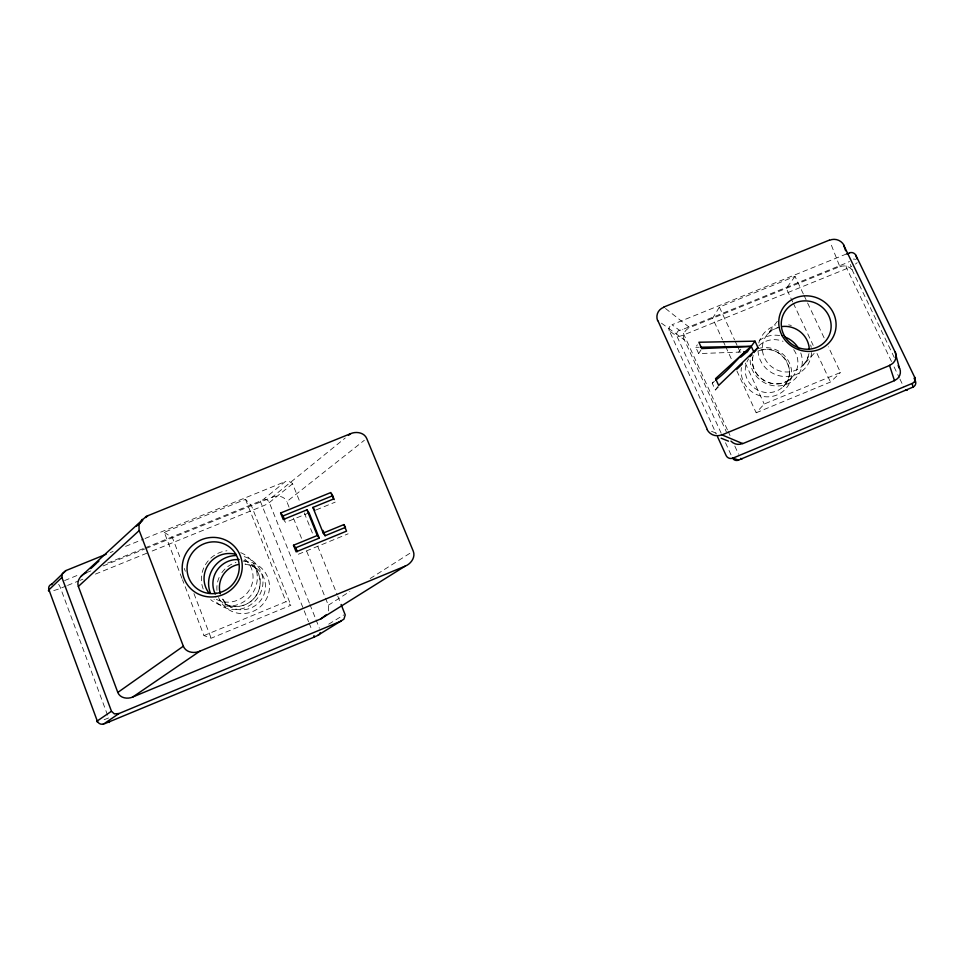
<?xml version="1.0" encoding="UTF-8"?>
<svg xmlns="http://www.w3.org/2000/svg" width="964" height="964" viewBox="0 0 964 964"><rect width="100%" height="100%" fill="white"/><g stroke="black" fill="none" stroke-linecap="round" stroke-linejoin="round"><path stroke-width="0.72" stroke-dasharray="4.82 3.62" d="M753.233 355.403C746.835 376.442 776.55 393.722 791.673 377.599L783.395 386.516C800.469 370.646 778.538 341.304 758.126 351.113A22.353 21.341 28.5 0 1 789.371 369.742A22.353 21.341 28.5 0 1 762.283 391.842A22.353 21.341 28.5 0 1 748.642 358.849M328.459 610.911L328.399 605.428L306.178 549.926M803.337 293.984L795.011 276.391L719.385 307.082L712.613 318.289L722.566 339.882M740.882 352.053L698.671 353.583L695.803 347.317L697.334 344.775M698.671 353.583L701.009 349.836M718.542 386.853L715.312 389.974L712.239 383.262L714.722 379.792M738.641 352.149L740.822 349.149M795.011 276.391L786.287 288.357L792.685 301.937M715.312 389.974L717.819 386.564M777.358 321.313L767.32 334.424L772.284 330.013L780.009 326.856M736.882 370.923L756.174 412.773L764.223 404.024L840.512 372.49L828.341 346.775M814.134 353.414L802.879 365.537L806.94 359.994L809.061 353.342A23.714 22.558 28.1 0 1 786.287 371.996A23.714 22.558 28.1 0 1 762.741 352.366A23.714 22.558 28.1 0 1 777.936 327.386M756.174 412.773L830.474 382.033L840.512 372.49M712.239 383.262L714.445 381.25M145.082 547.865L260.256 501.075A4.808 0.94 -21.3 0 0 263.606 499.28L285.26 481.602L288.453 481.084L292.393 483.374L299.84 501.81M146.07 548.468L272.149 497.243L345.245 437.993M292.586 483.783L269.317 502.557A9.616 1.844 -21.3 0 1 262.618 506.124L149.781 551.998M289.031 507.136L286.826 501.605L364.344 440.283M328.338 605.247L349.86 591.45M370.14 578.545L410.724 552.758M328.712 624.178L343.762 614.948M203.97 635.577L285.995 601.681L290.875 605.247L211.152 638.228L203.97 635.577L182.509 579.75M298.37 554.24L348.1 533.827M66.191 585.992L60.611 588.257A10.074 1.832 -19.8 0 1 52.201 590.86M67.576 585.425L78.723 580.894M80.12 580.328L82.904 579.195M95.448 574.098L148.384 552.565M309.046 512.812L285.633 522.368L284.031 520.476M316.252 509.872L335.231 502.124M110.33 552.565L113.101 551.432M125.597 546.371L143.648 539.045M145.034 538.49L285.26 481.602M846.525 253.942L672.016 324.735L679.319 330.206A4.675 0.892 -24.9 0 0 682.813 329.423L846.115 263.1A4.748 0.844 -26 0 0 849.465 261.437M181.967 578.364L164.254 532.309L245.495 499.34L251.423 505.654L290.875 605.247M64.6 580.557L79.867 574.351M107.619 563.084L143.696 548.42M86.374 572.712L93.315 569.893M103.04 565.952L144.672 549.034M272.149 497.243C277.162 495.026 284.513 496.062 286.826 501.605M695.803 347.317L698.792 347.257M711.504 431.282L717.047 433.583M164.254 532.309L172.435 537.755L180.509 558.686M661.437 323.169L684.368 339.834L726.434 432.005M665.509 308.492L689.682 327.603L839.801 266.618L830.112 241.928M260.256 501.075L308.576 621.756M894.279 357.536L852.803 271.294L850.417 264.437M891.507 361.512L846.862 268.57A4.567 1.675 68.6 0 1 846.115 263.1M894.086 366.91L899.267 377.683M899.918 379.033L903.798 387.118M803.988 295.346L824.485 338.653M793.336 303.286L813.182 345.377M817.026 353.523L830.474 382.033M719.385 307.082L734.544 339.846M735.171 341.208L737.062 345.305M737.701 346.678L740.858 353.499M745.268 363.054L764.223 404.024M723.193 341.232L725.061 345.281M725.675 346.63L731.905 360.126M727.398 429.811L684.006 334.785A4.615 1.133 68.2 0 1 682.813 329.423M728.025 431.161L730.495 436.596M734.833 446.091L738.557 454.237M721.168 433.21L677.017 336.364L669.353 330.833L716.312 434.005M725.518 442.753L731.736 456.394M304.299 512.908L313.228 535.104M317.686 546.202L337.207 594.752M337.762 596.138L340.557 603.078M293.466 518.174L302.31 540.262M309.36 603.054L269.317 502.557A4.76 4.013 48.8 0 0 263.606 499.28M309.914 604.452L315.481 618.406M316.035 619.804L319.373 628.179M309.131 623.142L311.902 630.107M245.495 499.34L285.995 601.681M184.269 568.447L185.341 571.242M193.945 593.571L211.152 638.228M107.546 715.131L60.611 588.257A4.796 1.048 67.2 0 0 58.659 584.353M108.583 717.951A10.23 0.976 -21.4 0 1 102.606 720.216M243.88 560.47A23.943 23.244 -39.5 0 1 255.797 596.186C249.158 605.886 235.071 609.61 224.72 603.777L230.95 607.103L225.468 602.898L221.744 597.572A23.317 22.654 -39.9 0 0 261.304 599.56A23.317 22.654 -39.9 0 0 244.977 564.061L251.785 565.687L257.725 569.314L252.243 565C261.292 572.471 262.726 586.859 255.773 596.21A23.943 23.244 -39.5 0 1 217.611 597.716M244.82 559.144A24.799 24.052 -39 0 1 248.423 591.474A24.799 24.052 -39 0 1 216.285 599.259M243.422 561.217A26.631 25.871 -40 0 1 269.317 583.654A26.631 25.871 -40 0 1 249.411 612.658A26.631 25.871 -40 0 1 218.575 597.439M216.936 590.39A26.631 25.871 -40 0 1 219.141 577.388M221.853 572.64A26.631 25.871 -40 0 1 235.987 562.422M244.205 556.626A27.534 26.727 -39.5 0 1 257.906 597.68A27.534 26.727 -39.5 0 1 214.008 599.427M240.735 552.649A28.318 27.462 -39 0 1 252.845 592.764A28.318 27.462 -39 0 1 210.706 599.644M203.199 589.028A28.318 27.462 -39 0 1 226.95 550.757M669.245 330.869A4.928 4.724 20.8 0 1 672.065 324.832M679.319 330.206A4.675 4.519 -47.1 0 0 677.017 336.364A9.363 1.747 -24.9 0 0 684.006 334.785L846.862 268.57A9.507 1.663 -26 0 0 851.694 266.305M857.189 262.654A9.507 1.663 -26 0 1 855.417 264.064M853.297 259.087A4.76 4.495 -26.5 0 1 855.622 259.461M684.163 339.906A9.869 9.459 22.5 0 1 689.754 327.796M793.709 349.679A22.931 21.859 28.3 0 1 780.479 383.443A22.931 21.859 28.3 0 1 752.764 357.608M758.813 345.847A22.931 21.859 28.3 0 1 783.033 341.328M757.957 348.667A25.534 24.377 28.5 0 1 791.275 368.814A25.534 24.377 28.5 0 1 766.741 396.843A25.534 24.377 28.5 0 1 741.412 367.573M800.759 352.932A26.365 25.124 28.3 0 1 780.093 385.841A26.365 25.124 28.3 0 1 750.161 358.355M759.222 340.654A26.365 25.124 28.3 0 1 780.009 335.617M811.531 352.583A27.088 25.775 28.1 0 1 784.937 376.526A27.088 25.775 28.1 0 1 757.993 350.8M758.801 342.955A27.088 25.775 28.1 0 1 775.743 325.579M788.612 324.856A27.088 25.775 28.1 0 1 791.311 325.483M810.688 344.967A27.088 25.775 28.1 0 1 811.218 347.426M839.897 266.799A9.821 9.23 26.8 0 1 852.995 271.197"/><path stroke-width="1.45" d="M341.111 604.464L345.233 614.936L343.919 619.165L317.361 635.601L314.288 637.035L314.011 635.625M732.773 458.503A4.724 4.675 -26.1 0 0 738.581 460.057L912.98 387.118A4.844 4.615 -11.8 0 0 915.366 380.937L914.716 377.358L855.791 255.147A4.892 4.591 26.3 0 0 849.344 252.917M715.553 380.238C729.013 370.465 738.376 356.716 751.245 346.486L701.78 348.582L698.876 342.244L754.993 341.172L757.957 347.558L754.884 351.559M740.918 357.09L747.486 351.511L754.993 341.172M326.507 614.598L320.819 618.9L132.803 696.984C127.67 699.334 120.03 698.273 117.801 692.441L78.361 586.437C76.349 580.641 81.036 574.797 86.266 572.761M314.324 637.035L103.16 724.326L118.982 713.541L341.232 621.081M142.262 519.331L139.045 524.681L139.057 530.152L183.341 646.205C185.835 652.556 194.21 653.749 199.849 651.182L405.097 566.169C410.845 563.988 415.749 557.361 413.255 551.143L366.694 438.427C364.127 432.438 356.198 431.269 350.715 433.619L146.275 516.355L81.241 576.135M97.569 721.65A10.23 0.976 -21.4 0 1 97.268 720.964L48.947 589.823A4.904 4.507 30.8 0 1 51.839 584.124L65.901 570.58L106.16 554.252M757.957 347.558L718.662 385.431L715.553 378.635L744.594 352.149M736.87 369.188L742.256 363.994M749.799 356.716L751.956 354.644M65.901 570.58L62.359 573.544L61.877 577.436L48.947 589.823A10.074 1.832 -19.8 0 0 49.477 591.137M90.797 568.615L96.171 563.627M97.063 562.783L98.894 561.096M136.478 526.199L142.648 520.464M145.781 517.56L147.878 515.607M78.361 586.437L139.202 530.549M348.45 435.403L350.715 433.619M117.801 692.441L183.341 646.205M61.877 577.436L111.463 711.263L97.268 720.964A4.892 4.724 53.2 0 0 103.449 723.988M132.803 696.984L199.849 651.182M320.711 618.948L405.097 566.169M914.812 377.322A5.001 4.7 33.9 0 1 912.197 383.431L732.845 458.165L738.581 460.057M118.982 713.541L114.379 713.878L111.475 711.312M293.49 545.25L317.289 535.502L319.241 538.129L295.779 547.757L293.49 545.25L296.117 551.83L346.534 531.14L343.883 524.597L323.229 533.068L312.89 507.426L333.496 499.015L330.857 492.532L280.62 513.005L283.223 519.524L306.962 509.848L309.046 512.812L319.241 538.129M323.229 533.068L325.109 535.731L345.486 527.368L343.883 524.597M280.62 513.005L283.067 515.933L332.628 495.725L334.183 499.569M846.525 253.942L849.441 253.255M663.726 307.082L829.401 240.108M747.486 351.511L743.654 351.872M700.286 347.233L751.185 346.269L754.113 352.559M721.156 438.21L728.519 441.175M312.89 507.426L314.903 510.426M331.447 493.592L332.628 495.725M914.065 378.225L915.366 380.937A9.652 0.88 -24.6 0 1 914.559 381.72M898.171 365.621L899.46 368.308L895.074 351.932L843.729 245.242L845.645 250.724M717.541 436.716L726.193 455.719A5.025 4.844 32.7 0 0 732.797 458.069M657.822 320.53L707.347 429.546M322.964 530.405L325.109 535.731M306.962 509.848L317.289 535.502M283.067 515.933L284.609 519.789M295.779 547.757L297.334 551.649M855.791 255.147L857.008 258.991M912.233 383.527L912.98 387.118M109.426 721.144A4.88 1.085 68.5 0 1 109.101 722.458M51.67 584.678A5.037 0.928 -19.8 0 1 51.839 584.124M320.168 632.673A4.82 4.145 59.5 0 1 317.759 635.372M220.274 593.764A23.317 22.654 -39.9 0 1 238.241 564.494M215.285 593.993A23.943 23.244 -39.5 0 1 217.201 570.073A23.943 23.244 -39.5 0 1 239.156 559.602M208.923 592.993A24.799 24.052 -39 0 1 208.634 564.241A24.799 24.052 -39 0 1 236.156 554.469M210.357 592.944A27.534 26.727 -39.5 0 1 236.084 555.529M741.991 458.96A4.687 1.157 66.9 0 1 740.798 458.334M907.184 390.191A4.627 1.711 66.3 0 1 905.606 389.733M782.214 326.507A23.714 22.558 28.1 0 1 809.254 348.751M785.202 337.099A26.365 25.124 28.3 0 1 798.782 348.727M721.879 434.704A11.062 10.652 29.6 0 1 707.13 429.655M895.291 351.86A11.002 10.363 32 0 1 889.471 365.284M829.51 240.313A10.809 10.146 25.3 0 1 843.934 245.145M657.593 320.614A10.881 10.423 19.8 0 1 663.81 307.299M899.665 368.248A9.977 9.399 32.9 0 1 894.399 380.443M742.702 443.44A10.026 9.652 31.5 0 1 730.953 441.126M894.471 380.635L742.798 443.633L721.988 434.909L889.567 365.501L894.471 380.635M216.31 593.366A26.438 25.582 -38 0 0 234.023 551.529A26.438 25.582 -38 0 0 189.113 558.385A26.438 25.582 -38 0 0 216.31 593.366M215.864 596.632A30.414 29.426 -37.9 0 0 236.216 548.504A30.414 29.426 -37.9 0 0 184.57 556.409A30.414 29.426 -37.9 0 0 215.864 596.632M784.25 335.593A25.221 23.895 27.6 0 0 827.437 338.641A25.221 23.895 27.6 0 0 806.916 300.937A25.221 23.895 27.6 0 0 784.25 335.593M782.19 335.749A29.004 27.474 27.6 0 0 831.848 339.244A29.004 27.474 27.6 0 0 808.218 295.9A29.004 27.474 27.6 0 0 782.19 335.749"/></g></svg>
